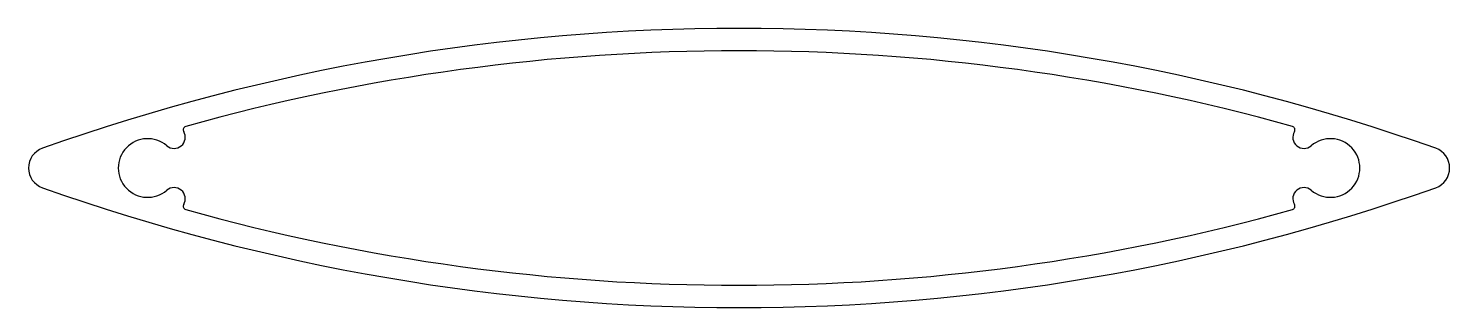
# Model space of a CAD drawing. Header units: inches. Extents: x -51 to 51, y 2 to 22.
import ezdxf

# ---------------------------------------------------------------- set-up
doc = ezdxf.new("R2010")
doc.units = ezdxf.units.IN
doc.header["$MEASUREMENT"] = 0
doc.layers.add('CLIP', color=4, linetype='Continuous')

msp = doc.modelspace()

# ---------------------------------------------------------------- linework, layer by layer
at = {"layer": 'CLIP', "ltscale": 6}
for centre, radius, start, end in [((0.01, -126.69), 148.72, 70.4352, 109.5648), ((0.01, -126.69), 147.12, 74.4024, 105.5976), ((-40.38, 14.23), 0.8, 229.3428, 31.0335), ((-39.48, 14.77), 0.25, 105.5976, 211.0335), ((39.5, 14.77), 0.25, 328.9665, 74.4024), ((40.4, 14.23), 0.8, 148.9665, 310.6572), ((-49.29, 12.03), 1.5, 109.5648, 250.4352), ((-42.27, 12.03), 2.1, 49.3428, 310.6572), ((42.29, 12.03), 2.1, 229.3428, 130.6572), ((49.31, 12.03), 1.5, 289.5648, 70.4352), ((0.01, 150.75), 148.72, 250.4352, 289.5648), ((-40.38, 9.83), 0.8, 328.9665, 130.6572), ((40.4, 9.83), 0.8, 49.3428, 211.0335), ((-39.48, 9.29), 0.25, 148.9665, 254.4024), ((39.5, 9.29), 0.25, 285.5976, 31.0335), ((0.01, 150.75), 147.12, 254.4024, 285.5976)]:
    msp.add_arc(centre, radius, start, end, dxfattribs=at)

doc.saveas('drawing.dxf')
